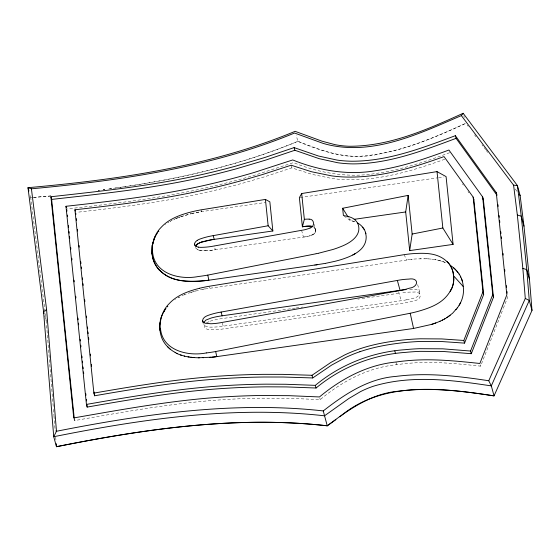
<?xml version="1.0" encoding="UTF-8"?>
<svg xmlns="http://www.w3.org/2000/svg" width="560" height="560" viewBox="0 0 560 560"><rect width="100%" height="100%" fill="white"/><g stroke="black" fill="none" stroke-linecap="round" stroke-linejoin="round"><path stroke-width="0.42" stroke-dasharray="2.8 2.1" d="M406.504 299.817A63.343 55.132 -15.3 0 0 412.202 298.452C422.177 297.36 421.75 287.854 411.488 289.38A63.189 54.992 -15.3 0 0 409.717 289.408M315.581 231.091L315.623 230.139L315.259 232.274L313.978 233.954L309.337 235.97A32.347 28.154 -15.3 0 1 303.443 237.09L215.299 249.739A68.523 59.64 -15.3 0 1 209.895 250.411L207.193 250.6M315.539 231.343L315.182 232.442A4.564 3.969 -15.3 0 1 314.279 233.681M73.941 418.593L74.487 420.595C123.151 412.111 171.864 403.158 221.221 399.819A644.371 560.833 -15.3 0 1 260.19 398.188L289.73 398.335L320.194 399.609C342.034 381.423 368.004 367.479 396.676 364.686A191.583 166.74 -15.3 0 1 413.084 362.964C435.638 361.403 458.192 363.79 480.606 366.135L503.069 308.987M503.356 308.245L507.57 297.528L507.451 296.38M204.533 324.828C202.839 328.601 208.362 330.022 211.12 329.784A65.17 56.721 -15.3 0 0 223.923 328.825L401.863 303.352A65.156 56.714 -15.3 0 0 414.484 300.671C422.45 299.572 421.981 290.948 413.588 292.054A65.156 56.707 -15.3 0 0 400.792 293.006M314.09 233.856L312.025 235.067M165.032 224.875L165.487 224.525M167.825 222.88L168.308 222.565M167.986 222.768L168.476 222.46M206.549 322.791L210.238 321.181M169.967 221.557L170.478 221.263M170.282 221.375L170.779 221.095M171.29 220.815L171.801 220.542M171.5 220.703L172.018 220.43M172.83 220.017L173.348 219.758M174.118 219.387L174.65 219.142M174.398 219.261L174.923 219.016M175.455 218.778L178.136 217.665M175.721 218.666L177.891 217.756M183.617 295.106L184.695 294.644A65.52 57.029 -15.3 0 1 187.985 293.37M184.156 294.868L184.695 294.644M297.85 141.323C238.98 165.844 176.274 179.613 113.281 188.321C176.281 179.592 238.959 165.774 297.85 141.323C323.897 152.537 352.541 161.056 380.926 153.587C410.641 147.973 438.536 135.786 465.885 123.277C432.999 138.313 398.965 152.999 362.523 156.051C339.801 158.403 318.619 149.009 297.85 141.323L296.254 135.499M178.437 217.546L180.089 216.923M178.675 217.455L179.767 217.042M449.645 152.684C425.803 161.567 401.499 169.799 376.222 173.404C348.236 178.164 319.564 173.131 293.461 162.61L255.374 174.972A661.759 575.967 -15.3 0 1 208.033 187.39C161.784 198.086 114.576 203.602 67.459 208.866M444.752 159.236C413.581 170.527 381.059 180.341 347.571 179.739A128.261 111.636 -15.3 0 1 332.15 178.507L312.298 174.426L291.858 167.881L263.41 177.149L244.685 182.637A669.27 582.498 -15.3 0 1 207.291 192.087C164.479 201.894 120.855 207.319 77.266 212.254M180.642 216.727L191.499 213.598M180.866 216.65L190.932 213.731M190.771 292.411A77.476 67.431 -15.3 0 0 188.545 293.167A74.515 64.855 -15.3 0 1 190.771 292.411L199.864 289.933A116.648 101.528 -15.3 0 1 202.741 289.31L413.483 259.119A116.627 101.507 -15.3 0 1 416.402 258.916L426.895 258.804A75.516 65.723 -15.3 0 1 428.631 258.895A65.52 57.029 -15.3 0 1 432.082 259.21L433.23 259.35A55.867 48.622 -15.3 0 1 434.931 259.602L441.574 261.156A39.823 34.664 -15.3 0 1 443.17 261.695L443.429 261.793A41.293 35.945 -15.3 0 1 444.213 262.094A39.69 34.545 -15.3 0 1 444.983 262.416A32.788 28.539 -15.3 0 1 445.991 262.871M191.331 292.236L191.898 292.061M193.592 291.55L194.726 291.228M195.293 291.074L195.86 290.92M191.394 213.626L192.066 213.465A130.417 113.512 -15.3 0 1 201.789 211.61L265.594 202.468M202.741 289.31L205.051 288.848M406.504 299.817L405.608 299.992A69.671 60.641 -15.3 0 1 401.639 300.629L223.195 326.179A69.951 60.886 -15.3 0 1 218.484 326.788L217.574 326.865A63.203 55.013 -15.3 0 1 211.771 327.131C209.013 327.278 204.435 326.858 203.504 324.142M300.202 197.505L436.912 177.926M438.578 177.688L443.583 176.974M349.027 218.477L349.937 219.94L352.023 219.639M295.225 308.112L222.852 318.479A65.17 56.721 -15.3 0 0 210.231 321.167M296.058 307.993L300.209 307.398M301.035 307.279L302.694 307.041M357.854 299.145L359.52 298.907M362.047 298.543L400.792 292.992M103.187 189.742L104.867 189.504M103.187 189.756L104.874 189.518M407.652 259.714L408.814 259.574M50.911 195.944L30.73 197.666L30.051 195.174M411.152 259.329L412.314 259.224M50.904 195.972L30.73 197.666L46.214 320.929M206.514 250.628L200.123 250.495M419.909 258.762L421.078 258.734M424.571 258.734L425.152 258.741M432.082 259.21L433.23 259.35M434.931 259.602L436.058 259.798M199.955 250.467L197.197 249.55L195.65 247.814M437.185 260.022L437.738 260.141M438.298 260.267L440.489 260.834M354.928 221.753L349.979 220.353L344.05 215.992M354.319 221.529L349.979 220.353L349.937 219.94M313.628 226.954L314.79 228.004M467.285 125.139L468.216 126.385M474.607 134.89L476.056 136.829M482.027 144.781L483.049 146.146M484.099 147.539L485.674 149.639M486.192 150.332L487.767 152.432M515.242 189.035L517.293 191.765M462.469 183.89L463.344 185.108M468.006 191.59L468.888 192.815M314.853 228.095L315.182 228.662M404.152 254.66L406.483 259.854M195.608 247.709L197.631 249.781L202.496 250.677A65.17 56.721 -15.3 0 0 215.299 249.725L214.27 245.98M315.224 228.76L315.623 230.111L313.866 223.685M201.04 209.853L201.789 211.603A130.193 113.316 -15.3 0 0 191.961 213.486M208.936 286.293L209.685 288.043M463.834 115.787L464.289 117.453M480.242 364.805L480.606 366.135M417.648 284.634L419.867 292.754M398.65 291.634L401.135 300.692M395.948 362.019L396.676 364.686M291.13 165.214L291.858 167.881M301.588 230.321L303.443 237.111M319.83 398.279L320.194 399.609M222.376 323.176L223.195 326.179M44.716 315.868L46.312 321.692L53.291 407.638M315.623 230.111L314.468 227.619A4.494 3.913 -15.3 0 0 313.586 226.926M74.228 418.11L74.487 420.595M53.431 409.374L53.928 415.457M53.956 415.856L55.216 431.34M55.685 437.157L56.042 441.497M312.046 235.116A30.296 26.369 -15.3 0 1 303.443 237.062M182.014 295.827A55.867 48.622 -15.3 0 1 183.078 295.344M174.916 299.852A39.837 34.671 -15.3 0 1 175.399 299.53M444.983 262.416A34.888 30.366 -15.3 0 0 444.213 262.094A36.05 31.381 -15.3 0 0 443.429 261.793M441.574 261.156A38.444 33.46 -15.3 0 1 443.17 261.695M426.314 258.776A73.605 64.064 -15.3 0 1 428.631 258.895M111.601 188.566L108.234 189.042L111.601 188.566M99.82 190.211L98.133 190.449L99.82 190.218M179.914 296.87A46.242 40.243 -15.3 0 0 178.374 297.703A47.6 41.433 -15.3 0 1 179.914 296.87"/><path stroke-width="0.84" d="M202.545 320.67C202.881 316.967 207.144 315.686 210.133 314.685A63.49 54.796 -23.3 0 1 215.334 313.229L216.664 312.914A70.035 60.452 -23.3 0 1 220.598 312.144L397.355 280.441A70.315 60.69 -23.3 0 1 402.031 279.678L402.927 279.559A63.504 54.81 -23.3 0 1 408.681 279.104C419.349 277.242 418.754 287.056 409.388 288.183A63.476 54.789 -23.3 0 1 404.194 289.639L402.864 289.954A70.028 60.438 -23.3 0 1 398.93 290.724L222.173 322.427A70.315 60.69 -23.3 0 1 217.497 323.197L216.601 323.309A63.525 54.824 -23.3 0 1 210.847 323.764L205.044 323.225L203.385 322.203L202.545 320.67L203.182 322.987M159.824 324.303L160.048 322.231A33.215 28.91 -15.3 0 1 161.147 317.618L161.504 316.61A33.803 29.421 -15.3 0 1 162.561 314.132M159.866 323.785L159.978 322.749M312.774 226.562L310.268 226.177A28.294 24.626 -15.3 0 0 306.32 226.254L302.379 226.751L299.369 197.624L301.679 193.543L437.017 171.612L446.082 176.61L453.089 244.391L409.689 250.607L405.692 211.953L408.149 195.384L342.643 208.271L343.392 215.502L348.831 216.671M409.689 250.607L412.146 234.045L408.149 195.384M302.379 226.751L304.346 219.331L301.679 193.543M167.412 276.185L164.43 274.295A39.473 34.356 -15.3 0 1 159.544 270.158A34.671 30.177 -15.3 0 1 152.159 254.24C151.599 244.538 154.07 234.241 161.315 227.178C169.197 218.631 180.656 214.648 191.646 211.834A129.143 111.461 -23.3 0 1 201.04 209.86L265.426 199.416L269.85 201.852L272.853 230.979L211.869 239.715L200.599 242.417M152.159 254.24L152.558 251.776L152.586 252.126M199.542 288.274C188.552 291.088 177.1 295.071 169.211 303.618C161.973 310.681 159.495 320.978 160.055 330.68A37.653 32.774 -15.3 0 0 160.636 334.18L161.49 337.106A33.222 28.917 -15.3 0 0 164.213 342.566L164.794 343.413A34.37 29.918 -15.3 0 0 166.74 345.835L168.959 348.054A37.94 33.019 -15.3 0 0 170.156 349.083A41.993 36.554 -15.3 0 0 172.711 350.994L177.387 353.696A35.28 30.702 -15.3 0 0 180.453 354.942L185.29 356.321A49.868 43.4 -15.3 0 0 188.062 356.86L189.182 357.035A57.918 50.414 -15.3 0 0 190.876 357.266A58.52 50.932 -15.3 0 0 192.577 357.448L194.292 357.588A75.243 65.485 -15.3 0 0 198.303 357.77L212.156 357.175A139.594 121.499 -15.3 0 0 215.621 356.797L413.574 328.461L431.361 324.45A79.121 68.859 -15.3 0 0 433.601 323.722L435.82 322.938A63.91 55.629 -15.3 0 0 439.103 321.636L440.174 321.167A53.767 46.795 -15.3 0 0 442.302 320.166L444.885 318.801A42.861 37.303 -15.3 0 0 446.887 317.611L452.599 313.243L457.59 307.545A38.094 33.152 -15.3 0 0 458.836 305.711L459.41 304.773A35.14 30.59 -15.3 0 0 460.698 302.372A33.81 29.428 -15.3 0 0 461.748 299.901L462.105 298.893A33.446 29.106 -15.3 0 0 463.386 292.719L463.463 291.683A36.792 32.025 -15.3 0 0 463.414 288.071L463.26 286.538A38.388 33.411 -15.3 0 0 462.763 282.975L462.273 280.987A34.545 30.065 -15.3 0 0 461.629 279.034L460.376 276.22A33.019 28.735 -15.3 0 0 459.627 274.862L459.074 273.987A33.621 29.26 -15.3 0 0 458.185 272.706L454.671 268.8A38.388 33.411 -15.3 0 0 453.481 267.743A41.356 35.994 -15.3 0 0 450.926 265.776M160.055 330.68L160.454 328.216M203.532 322.84L205.849 320.11L211.057 318.059A63.35 55.139 -15.3 0 1 216.755 316.687L217.651 316.519A69.678 60.648 -15.3 0 1 221.62 315.882L400.064 290.332A69.951 60.886 -15.3 0 1 404.775 289.723L405.685 289.639A63.189 54.992 -15.3 0 1 406.133 289.604M161.147 317.618L161.504 316.61M359.891 351.708C373.954 346.913 388.668 344.323 403.403 342.685A216.279 188.244 -15.3 0 1 421.12 341.446L442.519 341.593L464.555 343.119L463.827 340.459L482.937 291.83L473.151 197.099L444.024 156.576C412.853 167.867 380.331 177.674 346.843 177.079A128.261 111.636 -15.3 0 1 331.422 175.84L311.57 171.759L291.13 165.214L262.682 174.489L243.957 179.97A669.27 582.498 -15.3 0 1 206.563 189.42C163.226 199.353 119.056 204.785 74.935 209.776L93.877 393.106L94.605 395.773C138.201 388.213 181.958 381.024 226.17 378.406A671.321 584.283 -15.3 0 1 264.173 377.006L283.36 377.027L312.725 377.951L331.632 365.099L345.443 357.602A120.036 104.475 -15.3 0 1 359.891 351.708M464.555 343.119L483.665 294.497L473.879 199.766L473.151 197.099M471.289 353.703L470.561 351.036L492.737 294.623L482.643 196.945L448.917 150.024C425.075 158.9 400.771 167.139 375.494 170.737C347.501 175.504 318.836 170.471 292.726 159.943L254.646 172.312A661.759 575.967 -15.3 0 1 207.305 184.723C160.804 195.482 113.337 200.998 65.975 206.29L86.443 404.418L87.171 407.085C133.994 398.902 180.964 390.859 228.48 388.143A663.614 577.577 -15.3 0 1 267.043 386.834L286.468 386.925L316.071 388.017C341.355 366.989 372.981 354.641 405.748 352.359A209.979 182.756 -15.3 0 1 420.329 351.344L443.485 351.498L471.289 353.703L493.465 297.283L483.371 199.605L482.643 196.945M154.21 238.672L152.173 245.679L152.096 253.533A35.483 30.884 -15.3 0 0 159.404 270.27M154.231 238.637L152.152 245.791L152.096 253.533M463.155 113.288C427.091 129.591 389.34 146.454 348.999 146.258A81.963 71.337 -15.3 0 1 334.894 144.627L322.098 141.204L295.12 131.334C210.42 166.404 118.734 179.592 28 187.684L43.575 311.703L53.732 436.723L56.462 446.712C145.327 428.918 236.572 415.583 327.243 425.796C348.698 409.668 371.546 393.134 399.315 391.125C430.92 387.065 462.77 391.083 494.053 395.878L491.316 385.889L488.768 380.744L525.287 298.473L522.851 268.401L517.335 215.047L513.583 185.157L461.37 115.598L463.155 113.288L517.405 185.563L520.135 195.552L523.978 226.17L529.501 279.587L532 310.394L494.053 395.878C442.813 388.08 382.62 380.296 339.927 416.703M154.665 237.692L154.434 238.182L155.946 235.291M28.91 191.009L28 187.684L31.416 188.804L46.585 309.547L56.469 431.263L53.732 436.723C142.59 418.929 233.849 405.594 324.513 415.807L348.691 398.608L360.423 391.671A81.963 71.337 -15.3 0 1 373.786 386.106C412.027 374.668 452.585 380.1 491.316 385.889L529.27 300.412L526.764 269.598L521.248 216.181L517.405 185.563L513.583 185.157M162.799 313.649L163.31 312.683M154.91 237.188L155.162 236.705M450.156 291.291L450.968 289.849L450.156 291.291A34.139 29.47 -23.3 0 1 446.586 296.24C439.439 304.598 428.484 308.343 418.236 311.318A128.646 111.034 -23.3 0 1 410.207 313.257L215.677 351.54L216.776 356.65M163.576 312.207L164.423 310.793M450.471 290.766L450.261 291.116M163.849 311.731L164.129 311.262M459.123 305.249L459.41 304.773A34.839 30.324 -15.3 0 0 460.698 302.372M156.226 234.829L156.527 234.353M156.814 233.905L157.766 232.526M457.261 307.993L457.59 307.545M158.403 231.672L158.739 231.238M158.431 231.63L158.774 231.196M455.875 309.743L456.232 309.309M449.743 315.637L450.198 315.287M86.443 404.418C133.266 396.242 180.236 388.199 227.752 385.483A663.614 577.577 -15.3 0 1 266.315 384.167L285.733 384.265L315.343 385.35C340.627 364.329 372.253 351.981 405.02 349.699A209.979 182.756 -15.3 0 1 419.601 348.684L442.757 348.831L470.561 351.036M93.877 393.106C137.473 385.546 181.23 378.364 225.442 375.739A671.321 584.283 -15.3 0 1 263.445 374.346L282.625 374.367L311.997 375.284L330.904 362.439L344.715 354.942A120.036 104.475 -15.3 0 1 359.156 349.041C373.226 344.246 387.94 341.656 402.675 340.025A216.279 188.244 -15.3 0 1 420.392 338.786L441.791 338.933L463.827 340.459M46.585 309.547L43.575 311.703L44.03 313.369M448.812 316.323L449.281 315.98M56.217 443.639L56.462 446.712C145.32 428.911 236.586 415.653 327.243 425.796L335.895 419.629M56.469 431.263C144.018 414.029 233.975 400.988 323.26 410.914C344.54 394.345 368.13 378.504 395.864 376.418A177.891 154.826 -15.3 0 1 402.129 375.711C431.074 372.841 460.159 376.411 488.768 380.744M447.86 316.981L446.887 317.611M197.225 240.387L198.177 239.834A16.443 14.196 -23.3 0 1 200.704 238.77A65.548 56.581 -23.3 0 1 213.199 235.634L268.149 225.764L272.853 230.979M357.665 223.041L357.98 223.216A20.174 17.563 -15.3 0 1 360.052 224.63L360.99 225.435A20.195 17.577 -15.3 0 1 361.62 226.044L364.147 229.327A19.334 16.828 -15.3 0 1 364.784 230.538A19.124 16.646 -15.3 0 1 364.987 231.007A19.236 16.744 -15.3 0 1 365.694 233.1L366.142 236.124A24.577 21.392 -15.3 0 1 366.163 236.635L366.17 236.978A23.233 20.223 -15.3 0 1 366.149 238.007L366.002 239.554A20.167 17.549 -15.3 0 1 365.785 240.751L365.617 241.43A18.991 16.527 -15.3 0 1 365.372 242.277L365.008 243.278A18.312 15.939 -15.3 0 1 363.895 245.532L363.307 246.456A19.187 16.695 -15.3 0 1 362.663 247.345A19.852 17.276 -15.3 0 1 361.956 248.213A20.902 18.193 -15.3 0 1 361.2 249.039A26.488 23.051 -15.3 0 1 355.495 253.463L352.8 254.982A55.013 47.88 -15.3 0 1 345.66 258.055L342.713 259.098A97.034 84.455 -15.3 0 1 335.209 261.247L325.871 263.277M355.509 253.484L352.8 254.982M444.374 319.088L444.885 318.801M442.302 320.166L442.82 319.907M461.37 115.598C419.65 133.546 372.659 156.219 326.186 144.242A122.829 106.904 -15.3 0 1 322.385 143.129L294.546 133.028C211.071 167.461 120.757 180.523 31.416 188.804M310.086 227.976C315.007 226.842 314.58 218.764 309.169 219.142M439.642 321.405L440.174 321.167M199.808 242.725L197.176 244.223L195.727 246.127L197.47 243.999L200.445 242.473M455.364 135.681C422.107 148.078 387.954 161.259 351.946 161.231A106.68 92.855 -15.3 0 1 337.12 160.097L318.437 156.002L294.119 147.602L264.761 157.5L236.033 166.019A642.481 559.188 -15.3 0 1 197.743 175.476C149.373 186.13 100.051 191.24 50.904 196.756L73.759 417.928C122.423 409.451 171.136 400.491 220.493 397.159A644.371 560.833 -15.3 0 1 259.462 395.528L289.002 395.668L319.466 396.949C341.306 378.756 367.276 364.812 395.948 362.019A191.583 166.74 -15.3 0 1 412.349 360.304C434.91 358.743 457.464 361.123 479.878 363.475L506.842 294.868L496.279 192.598L455.364 135.681L456.092 138.341L497.007 195.265L496.279 192.598M456.092 138.341C422.835 150.738 388.682 163.926 352.674 163.891A106.68 92.855 -15.3 0 1 337.848 162.764L319.165 158.669L294.847 150.262L265.489 160.16L236.761 168.679A642.481 559.188 -15.3 0 1 198.471 178.136C150.101 188.797 100.779 193.9 51.632 199.416L50.904 196.756M200.193 242.564L201.607 242.074M435.82 322.938L434.714 323.337M318.514 253.239L332.766 249.529A85.106 73.458 -23.3 0 0 341.313 246.442C349.65 243.152 360.598 236.502 358.652 226.219A14.777 12.754 -23.3 0 0 355.705 220.577L354.837 219.723M318.157 253.316L316.197 253.729M315.847 253.806L207.781 275.1A129.36 111.65 -23.3 0 1 198.429 276.493C180.355 280.112 154.588 274.218 152.593 252.217M412.146 234.045L442.841 228.004L453.089 244.391M325.486 263.347L316.54 264.789M354.116 219.338L405.692 211.953M315.098 264.999L208.88 280.21A130.417 113.505 -15.3 0 1 199.059 281.155C188.391 281.673 177.051 281.414 167.433 276.199M316.155 264.845L317.212 264.698M314.902 265.027L316.253 264.831M206.325 352.926C188.328 356.51 162.729 350.77 160.517 328.923M209.846 357.378L211.001 357.28M202.916 357.756L203.49 357.742M199.458 357.784L198.303 357.77M194.292 357.588L193.151 357.497M311.115 226.233L312.865 226.597M189.182 357.035L188.062 356.86M198.415 247.128L197.666 246.953A5.089 4.396 -23.3 0 1 194.495 244.286M184.198 356.062L184.744 356.195M517.335 215.047L521.248 216.181L523.978 226.17M522.851 268.401L526.764 269.598L529.501 279.587M181.503 355.299L180.453 354.942M176.897 353.465L177.387 353.696M525.287 298.473L529.27 300.412L532 310.394M167.65 276.318C177.198 281.393 188.398 281.673 198.954 281.148A130.193 113.316 -15.3 0 0 208.873 280.203L207.781 275.1M175.567 352.772L175.098 352.506M167.195 276.066L166.271 275.513M166.159 275.436L164.878 274.596A39.767 34.608 -15.3 0 1 159.544 270.165M455.056 269.164L454.671 268.8A39.375 34.272 -15.3 0 0 453.481 267.743M199.542 288.267A129.143 111.461 -23.3 0 1 208.943 286.3L404.152 254.66A128.653 111.041 -23.3 0 1 412.286 253.694C422.443 253.029 433.727 252.56 442.673 258.237A34.132 29.456 -23.3 0 1 447.111 261.751L447.517 262.164M168.189 347.333L167.447 346.591M447.104 261.758L448.189 262.899M455.434 269.535L455.805 269.913M447.454 262.108L448.175 262.864M448.294 262.822A28.392 24.717 -15.3 0 1 453.558 275.814L463.26 286.538M456.526 270.683L456.876 271.075M362.558 227.08L362.782 227.346A20.888 18.179 -15.3 0 1 363.202 227.892L364.147 229.327M457.541 271.88L457.87 272.293M519.162 194.257L520.135 195.552M482.279 198.086L483.371 199.605M473.55 199.304L473.879 199.766M459.074 273.987L459.354 274.421M342.643 208.271L348.11 217.021M460.376 276.22L460.831 277.144M492.737 294.623L493.465 297.283M482.937 291.83L483.665 294.497M397.355 280.441L400.064 290.332M394.807 350.945L395.535 353.612M294.119 147.602L294.847 150.262M327.243 425.796L323.26 410.914M315.343 385.35L316.071 388.017M311.997 375.284L312.725 377.951M213.199 235.62L214.228 239.379A65.163 56.714 -15.3 0 0 201.607 242.06M221.102 312.06L222.124 315.819M194.649 244.223L195.069 245.77M74.935 209.776L75.299 211.106M65.975 206.29L66.339 207.62M365.694 233.1L365.848 233.758M410.207 313.264L413.574 328.461M497.98 204.701L498.148 206.339M499.1 215.544L499.282 217.266M499.639 220.71L499.814 222.439M500.787 231.819L500.955 233.499M501.305 236.859L501.48 238.595M503.006 253.33L503.188 255.066M504.679 269.493L504.854 271.215M506.345 285.635L506.513 287.273M506.947 291.452L507.122 293.132M437.017 171.612L442.841 228.004M265.426 199.416L268.149 225.764M75.733 213.122L75.88 214.494M76.307 218.652L76.475 220.318M77.413 229.355L77.588 231.028M79.072 245.42L79.254 247.156M80.766 261.842L80.948 263.564M81.305 267.001L81.48 268.723M82.425 277.9L82.6 279.552M83.027 283.696L83.195 285.348M84.693 299.831L84.868 301.539M86.373 316.071L86.548 317.786M87.5 326.998L87.675 328.657M88.011 331.968L88.186 333.62M88.613 337.764L88.788 339.486M90.3 354.116L90.482 355.852M91.378 364.525L91.56 366.261M94.22 392.049L94.395 393.715M94.465 394.401L94.605 395.773M66.78 209.692L66.934 211.176M67.34 215.11L67.501 216.678M68.425 225.61L68.593 227.234M69.027 231.462L69.202 233.149M69.552 236.53L69.727 238.217M70.679 247.408L70.847 249.074M71.799 258.251L71.967 259.924M74.06 280.168L74.235 281.869M75.726 296.261L75.894 297.941M77.98 318.094L78.155 319.774M78.498 323.134L78.673 324.814M80.171 339.276L80.346 340.984M80.78 345.233L80.955 346.906M81.907 356.111L82.082 357.784M82.425 361.13L82.6 362.796M83.027 366.961L83.202 368.627M83.545 371.959L83.72 373.625M85.792 393.687L85.96 395.311M86.373 399.357L86.541 400.925M86.947 404.859L87.171 407.085M51.632 199.416L74.228 418.11M302.386 226.8A31.514 27.426 -15.3 0 1 311.122 226.184M159.999 329.973A37.366 32.522 -15.3 0 1 159.817 324.303M170.156 349.083A38.941 33.887 -15.3 0 1 168.959 348.054M192.577 357.448A62.188 54.124 -15.3 0 1 190.876 357.266M215.621 356.797A134.708 117.25 -15.3 0 1 212.156 357.175M164.717 310.331A39.382 34.272 -15.3 0 1 165.991 308.518M461.629 279.034A34.363 29.911 -15.3 0 1 462.273 280.987M433.601 323.722A75.292 65.527 -15.3 0 1 431.361 324.45M304.346 219.338A27.727 23.933 -23.3 0 1 309.176 219.135M348.803 216.734A17.472 15.085 -23.3 0 1 354.879 219.681M194.467 244.223A5.18 4.473 -23.3 0 1 197.26 240.443M198.415 247.149A15.519 13.391 -23.3 0 0 201.593 247.345A65.555 56.581 -23.3 0 0 214.27 245.973L301.588 230.321A30.765 26.551 -23.3 0 0 310.107 228.032M215.677 351.533A129.36 111.65 -23.3 0 1 206.325 352.933M448.28 262.787A28.448 24.556 -23.3 0 1 453.488 275.653A28.448 24.556 -23.3 0 1 451.08 289.884A28.399 24.717 -15.3 0 0 453.558 275.821M167.741 306.334L167.377 306.768L167.741 306.334"/></g></svg>
